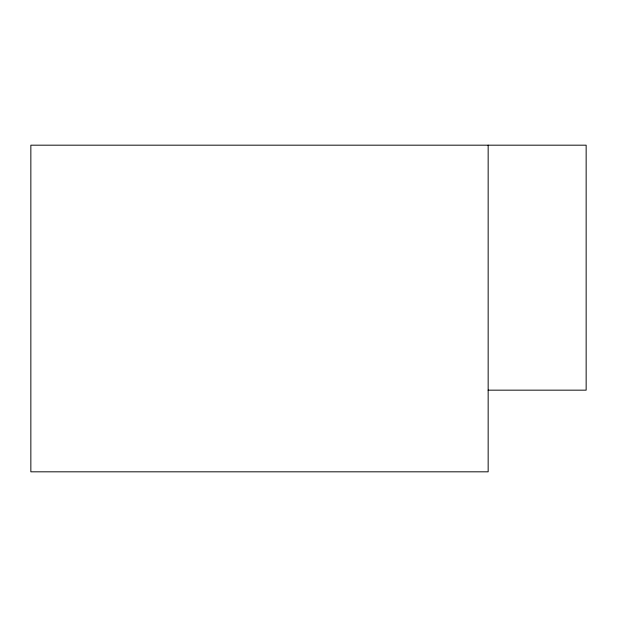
<?xml version="1.0" encoding="UTF-8"?>
<svg xmlns="http://www.w3.org/2000/svg" width="617" height="617" viewBox="0 0 617 617"><rect width="100%" height="100%" fill="white"/><g stroke="black" fill="none" stroke-linecap="round" stroke-linejoin="round"><path stroke-width="0.93" d="M488.155 390.16L586.15 390.16L586.15 145.18L30.85 145.18L30.85 471.82L488.155 471.82L488.155 145.18"/></g></svg>
